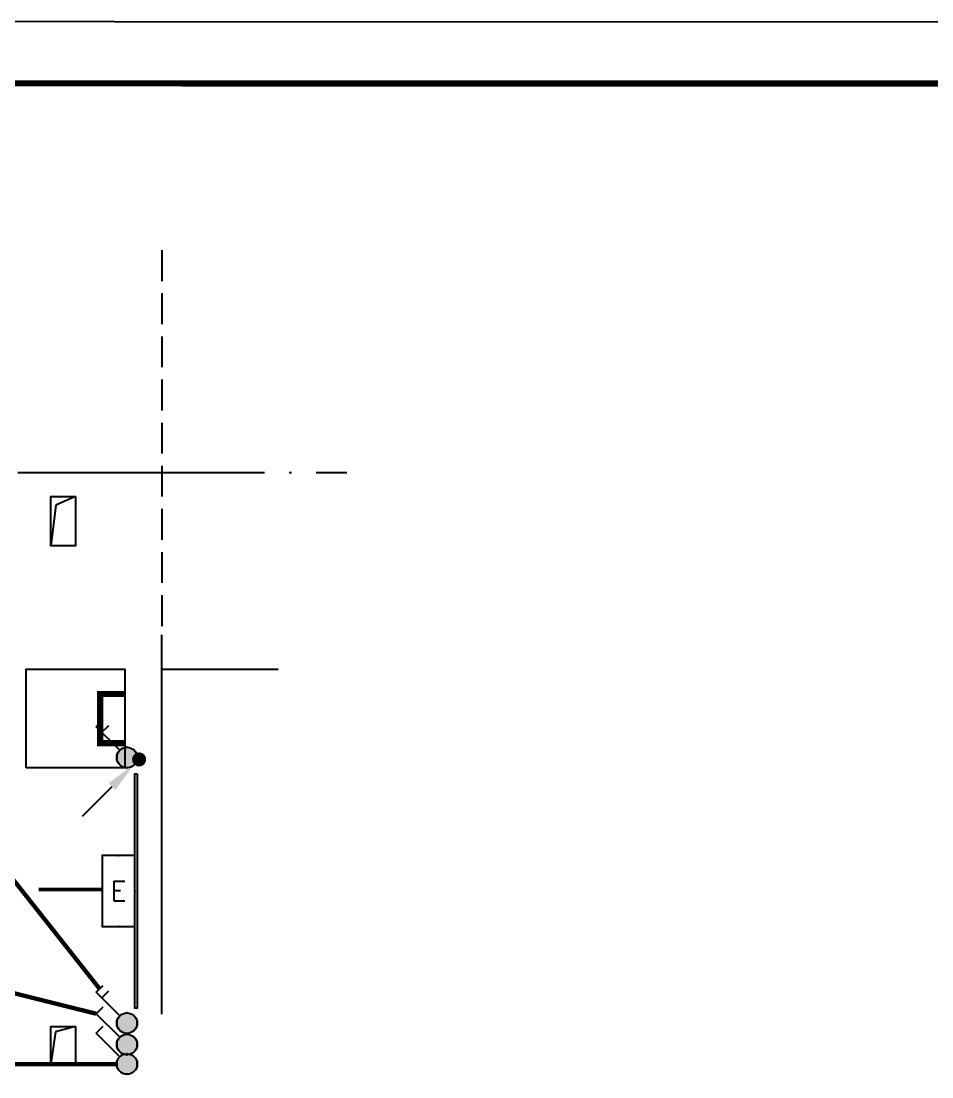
# Model space of a CAD drawing. Extents: x 115799 to 952918, y -190076 to 200966.
# Drawn here: x 460537 to 467924, y 145511 to 154078 of the extents above; entities that cross this region are included whole.
import ezdxf
from ezdxf.enums import TextEntityAlignment as Align

# ---------------------------------------------------------------- set-up
doc = ezdxf.new("R2010")
doc.units = 0
doc.header["$LTSCALE"] = 1000
doc.header["$MEASUREMENT"] = 0
doc.linetypes.add('DASH', pattern=[0.35, 0.25, -0.1])
doc.linetypes.add('DOTE', pattern=[2.42, 2, -0.2, 0.02, -0.2])
for name, color, linetype in [('$0$01-标注_符号', 200, 'Continuous'), ('$0$A-TECH_结构', 21, 'Continuous'), ('00-图签', 7, 'Continuous'), ('104-13#14# B1核心筒G$0$A-E_楼梯', 171, 'Continuous'), ('A_AXIS-轴线', 1, 'DOTE'), ('EQUIP-照明', 3, 'Continuous'), ('KANXIAN', 50, 'Continuous'), ('LWIRE', 4, 'Continuous'), ('TEL_TEXT', 7, 'Continuous'), ('WIRE-应急', 1, 'DASH'), ('WIRE-照明', 1, 'Continuous'), ('看线', 241, 'Continuous')]:
    doc.layers.add(name, color=color, linetype=linetype)
doc.styles.add('_TEL_DIM', font='SIMPLEX.shx', dxfattribs={"width": 0.8, "height": 3.5, "bigfont": 'jd.shx'})
doc.styles.get("Standard").update_dxf_attribs({"font": 'gbenor.shx', "bigfont": 'gbcbig.shx'})

# ---------------------------------------------------------------- blocks, each defined once
blk = doc.blocks.new('555')
at = {"layer": '$0$01-标注_符号', "linetype": 'DASH'}
blk.add_lwpolyline([(396232, 152219.2), (396232, 149098.9)], dxfattribs=at)
at = {"layer": '$0$A-TECH_结构', "color": 8}
for p, q in [((395532, 150219.2), (395371, 150151.2)), ((395532, 145919), (395368.6, 145876.6))]:
    blk.add_line(p, q, dxfattribs=at)
for points in [[(395532, 150219.2), (395531.8, 149819.2), (395331.8, 149819.2), (395332, 150219.2), (395532, 150219.2)], [(395371, 150151.2), (395331.8, 149819.2)], [(395132.3, 148019.7), (395132, 148819.7), (395932, 148819.9), (395932.3, 148019.9), (395132.3, 148019.7)], [(395532, 145919), (395531.8, 145619), (395331.8, 145618.9), (395332, 145918.9), (395532, 145919)], [(395368.6, 145876.6), (395331.8, 145618.9)]]:
    blk.add_lwpolyline(points, dxfattribs=at)
at = {"layer": '104-13#14# B1核心筒G$0$A-E_楼梯'}
for p, q in [((396231.9, 146018.9), (396231.9, 149098.9)), ((396232, 148819.2), (397176, 148819.2))]:
    blk.add_line(p, q, dxfattribs=at)
at = {"layer": 'A_AXIS-轴线', "color": 8}
blk.add_line((375702.9, 150416), (397732, 150415.9), dxfattribs=at)
at = {"layer": 'KANXIAN'}
blk.add_lwpolyline([(396032, 147969.2), (396032, 146069.2), (396012, 146069.2), (396012, 147969.2)], close=True, dxfattribs=at)
at = {"layer": '看线', "color": 8, "const_width": 50}
blk.add_lwpolyline([(395931.7, 148618.2), (395731.7, 148618.3), (395731.6, 148218.3), (395931.6, 148218.2)], dxfattribs=at)
blk = doc.blocks.new('$equip$00001963')
for p, q in [((0.147, 0.356), (0.625, 0.833)), ((0.512, 0.72), (0.653, 0.579)), ((0.625, 0.833), (0.766, 0.692))]:
    blk.add_line(p, q)
blk.add_circle((0, 0.208), 0.208)
for p in [(0, 0.417), (-0.208, 0.208), (0, 0), (0.208, 0.208)]:
    blk.add_point(p)
for points in [[(-0.18, 0.313), (0.18, 0.313), (-0.208, 0.208), (0.208, 0.208)], [(-0.104, 0.389), (0.104, 0.389), (-0.18, 0.313), (0.18, 0.313)], [(0, 0.417), (0, 0.417), (-0.104, 0.389), (0.104, 0.389)], [(-0.18, 0.104), (0.18, 0.104), (-0.208, 0.208), (0.208, 0.208)], [(-0.104, 0.028), (0.104, 0.028), (-0.18, 0.104), (0.18, 0.104)], [(0, 0), (0, 0), (-0.104, 0.028), (0.104, 0.028)]]:
    blk.add_solid(points)
at = {"layer": 'TEL_TEXT', "style": '_TEL_DIM', "flags": 1}
blk.add_attdef('A', text='', height=0.00002, dxfattribs=at).set_placement((0, 0), align=Align.MIDDLE_CENTER)
blk = doc.blocks.new('$equip$00001962')
for p, q in [((0.147, 0.356), (0.625, 0.833)), ((0.625, 0.833), (0.766, 0.692))]:
    blk.add_line(p, q)
blk.add_circle((0, 0.208), 0.208)
for p in [(0, 0.417), (-0.208, 0.208), (0, 0), (0.208, 0.208)]:
    blk.add_point(p)
for points in [[(-0.18, 0.313), (0.18, 0.313), (-0.208, 0.208), (0.208, 0.208)], [(-0.104, 0.389), (0.104, 0.389), (-0.18, 0.313), (0.18, 0.313)], [(0, 0.417), (0, 0.417), (-0.104, 0.389), (0.104, 0.389)], [(-0.18, 0.104), (0.18, 0.104), (-0.208, 0.208), (0.208, 0.208)], [(-0.104, 0.028), (0.104, 0.028), (-0.18, 0.104), (0.18, 0.104)], [(0, 0), (0, 0), (-0.104, 0.028), (0.104, 0.028)]]:
    blk.add_solid(points)
at = {"layer": 'TEL_TEXT', "style": '_TEL_DIM', "flags": 1}
blk.add_attdef('A', text='', height=0.00002, dxfattribs=at).set_placement((0, 0), align=Align.MIDDLE_CENTER)
blk = doc.blocks.new('$equip$00002534')
for p, q in [((-0.72, 0.66), (-0.72, 0)), ((0.72, 0.66), (-0.72, 0.66)), ((0.72, 0), (0.72, 0.66)), ((-0.72, 0), (0.72, 0))]:
    blk.add_line(p, q)
at = {"const_width": 0.04}
blk.add_lwpolyline([(-0.72, 0.66), (-0.72, 0), (0.72, 0), (0.72, 0.66), (-0.72, 0.66), (-0.72, 0)], dxfattribs=at)
for p in [(0, 0.66), (-0.72, 0.33), (0.72, 0.33), (0, 0)]:
    blk.add_point(p)
at = {"color": 7, "style": '_TEL_DIM'}
blk.add_attdef('$TEXT$', text='', height=0.4, dxfattribs=at).set_placement((0, 0.33), align=Align.MIDDLE_CENTER)
at = {"color": 7, "style": '_TEL_DIM', "flags": 1}
blk.add_attdef('A', text='', height=0.00002, dxfattribs=at).set_placement((0, 0), align=Align.MIDDLE_CENTER)
blk = doc.blocks.new('$TelecSys$00000081')
for p, q in [((0.104, 0.104), (0.104, 0.104)), ((-0.104, -0.104), (-0.104, -0.104)), ((-1.15, -1.15), (-0.55, -0.55))]:
    blk.add_line(p, q)
at = {"const_width": 0.142}
blk.add_lwpolyline([(0.071, 0, 1), (-0.071, 0, 1)], format="xyb", close=True, dxfattribs=at)
blk.add_solid([(-0.62, -0.48), (-0.48, -0.62), (-0.1, -0.1)])
at = {"width": 0.8, "flags": 9}
blk.add_attdef('A', (0, 0), '', height=0.00002, rotation=180, dxfattribs=at)

msp = doc.modelspace()

# ---------------------------------------------------------------- linework, layer by layer
at = {"layer": '00-图签'}
msp.add_lwpolyline([(475310.5, 124369.9), (475310.5, 154069.9), (433260.5, 154078.2), (433260.5, 124378.2)], close=True, dxfattribs=at)
at = {"layer": '00-图签', "const_width": 50}
msp.add_lwpolyline([(474810.5, 124869.9), (474810.5, 153569.9), (434510.5, 153578.2), (434510.5, 124878.2)], close=True, dxfattribs=at)
at = {"layer": 'WIRE-应急', "linetype": 'DASH', "const_width": 30}
msp.add_lwpolyline([(460680.7, 147031), (461195, 147031)], dxfattribs=at)
at = {"layer": 'WIRE-照明', "linetype": 'Continuous', "const_width": 35}
for points in [[(461174, 146225.3), (458508, 149599)], [(461145.7, 146023.5), (458988, 146561.5)], [(461312.3, 145615), (458047, 145615)]]:
    msp.add_lwpolyline(points, dxfattribs=at)

# ---------------------------------------------------------------- block references
msp.add_blockref('555', (65447, 0))
at = {"layer": 'EQUIP-照明', "xscale": 400, "yscale": 400, "zscale": 400, "rotation": 90}
for name, p in [('$equip$00001963', (461479, 148102)), ('$equip$00001963', (461479, 145947)), ('$equip$00001962', (461479, 145773.5)), ('$equip$00001962', (461479, 145615))]:
    msp.add_blockref(name, p, dxfattribs=at)
at = {"layer": 'EQUIP-照明'}
ref = msp.add_blockref('$equip$00002534', (461459, 147019.2), dxfattribs=dict(at, xscale=400, yscale=400, zscale=400, rotation=90))
ref.add_attrib('$TEXT$', 'E', dxfattribs={"layer": '0', "color": 7, "height": 160, "style": '_TEL_DIM'}).set_placement((461327, 147019.2), align=Align.MIDDLE_CENTER)
at = {"layer": 'LWIRE', "xscale": 400, "yscale": 400, "zscale": 400}
msp.add_blockref('$TelecSys$00000081', (461494.3, 148086.7), dxfattribs=at)

doc.saveas('drawing.dxf')
